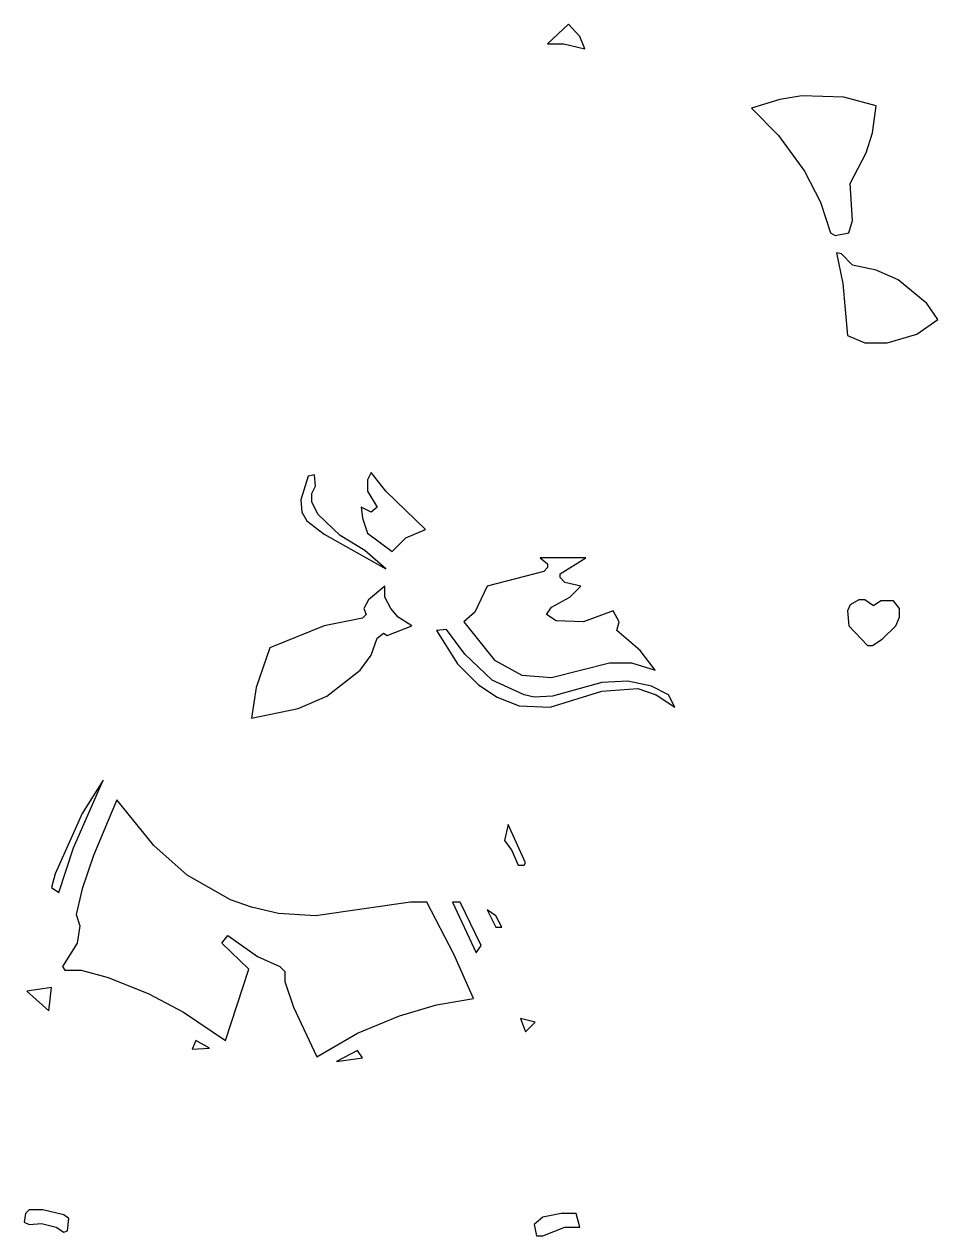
# Model space of a CAD drawing. Header units: millimetres. Extents: x 7.1 to 51.9, y 13 to 72.5.
import ezdxf

# ---------------------------------------------------------------- set-up
doc = ezdxf.new("R2010")
doc.units = ezdxf.units.MM
doc.layers.add('FILL_BLUE', color=7, linetype='Continuous')

msp = doc.modelspace()

# ---------------------------------------------------------------- linework, layer by layer
at = {"layer": 'FILL_BLUE'}
for points in [[(32.784, 71.515), (33.572, 71.515), (34.602, 71.273), (34.36, 71.879), (33.814, 72.485)], [(42.783, 68.364), (44.116, 67.03), (45.389, 65.273), (46.176, 63.758), (46.661, 62.242), (46.903, 62.121), (47.57, 62.242), (47.752, 62.848), (47.631, 64.667), (48.418, 66.182), (48.721, 67.152), (48.903, 68.485), (47.328, 68.909), (45.267, 68.97), (44.177, 68.788)], [(46.964, 61.273), (47.267, 59.758), (47.509, 57.212), (48.358, 56.848), (49.449, 56.848), (50.903, 57.273), (51.933, 58), (51.388, 58.788), (49.994, 59.939), (48.903, 60.424), (47.752, 60.667), (47.206, 61.212)], [(21.028, 50.303), (20.664, 49.152), (20.725, 48.545), (20.967, 48.121), (21.816, 47.455), (24.846, 45.758), (23.816, 46.667), (22.604, 47.394), (21.513, 48.424), (21.21, 49.03), (21.21, 49.455), (21.392, 49.818), (21.331, 50.364)], [(24.119, 50.485), (23.937, 50.121), (23.937, 49.576), (24.421, 48.788), (24.119, 48.545), (23.634, 48.788), (23.694, 48.242), (23.937, 47.515), (25.149, 46.606), (25.815, 47.273), (26.785, 47.697), (24.846, 49.576)], [(28.663, 43.152), (30.178, 41.273), (31.511, 40.545), (32.966, 40.424), (35.814, 41.152), (36.905, 41.152), (38.056, 40.788), (37.329, 41.758), (36.178, 42.727), (36.299, 43.152), (35.996, 43.697), (34.541, 43.152), (33.208, 43.212), (32.723, 43.515), (32.966, 43.879), (33.875, 44.364), (34.42, 44.909), (33.632, 45.091), (33.39, 45.333), (33.39, 45.515), (34.663, 46.303), (32.42, 46.303), (32.784, 46), (32.784, 45.818), (32.602, 45.636), (29.815, 44.909), (29.209, 43.636)], [(24.785, 44.909), (23.997, 44.242), (23.755, 43.818), (23.876, 43.515), (23.694, 43.333), (21.816, 42.97), (19.149, 41.879), (18.483, 39.939), (18.24, 38.424), (20.543, 38.909), (21.937, 39.515), (23.573, 40.788), (24.119, 41.515), (24.421, 42.364), (24.724, 42.606), (24.906, 42.485), (26.118, 42.97), (25.452, 43.394), (25.088, 43.818), (24.785, 44.364)], [(49.752, 44.182), (49.146, 44.182), (48.782, 43.939), (48.358, 44.242), (48.055, 44.242), (47.631, 44), (47.509, 43.697), (47.57, 42.97), (48.479, 42), (48.721, 42), (49.206, 42.303), (49.873, 42.97), (50.055, 43.394), (50.055, 43.818)], [(27.33, 42.727), (28.36, 41.091), (29.391, 40.061), (30.3, 39.455), (31.39, 39.03), (32.905, 38.97), (35.45, 39.758), (37.208, 39.879), (38.117, 39.576), (39.026, 38.97), (38.723, 39.576), (37.874, 40), (36.723, 40.242), (35.45, 40.182), (33.026, 39.515), (32.117, 39.455), (31.633, 39.576), (30.057, 40.303), (28.724, 41.576), (27.815, 42.788)], [(10.969, 35.394), (9.939, 33.758), (8.605, 30.788), (8.424, 30.121), (8.787, 29.879), (9.514, 32.061)], [(8.969, 26.242), (9.09, 26.061), (9.878, 26.061), (11.211, 25.697), (13.211, 24.909), (14.908, 24), (16.968, 22.606), (18.119, 26.121), (16.786, 27.394), (17.089, 27.758), (18.543, 26.727), (19.634, 26.242), (19.877, 26), (19.877, 25.515), (20.301, 24.242), (21.452, 21.818), (23.452, 22.97), (25.512, 23.818), (27.33, 24.364), (29.148, 24.667), (28.179, 26.848), (26.845, 29.394), (26.058, 29.394), (21.392, 28.727), (19.574, 28.848), (18.24, 29.152), (17.21, 29.515), (15.089, 30.727), (13.453, 32.182), (11.635, 34.424), (10.484, 31.697), (9.939, 30.061), (9.636, 28.788), (9.817, 28.242), (9.696, 27.394)], [(30.845, 33.212), (30.663, 32.424), (31.027, 31.939), (31.33, 31.212), (31.633, 31.212), (31.693, 31.333)], [(28.118, 29.394), (29.269, 26.909), (29.512, 27.273), (28.482, 29.394)], [(29.815, 29.03), (30.239, 28.182), (30.542, 28.182), (30.239, 28.727)], [(7.212, 25.03), (8.302, 24.061), (8.424, 25.212)], [(31.451, 23.697), (31.693, 23.03), (32.178, 23.515)], [(15.332, 22.182), (16.18, 22.242), (15.514, 22.606)], [(23.694, 21.758), (23.452, 22.121), (22.422, 21.576)], [(7.151, 14.121), (7.09, 13.697), (7.333, 13.576), (7.939, 13.636), (8.666, 13.455), (9.03, 13.212), (9.211, 13.273), (9.272, 13.879), (9.03, 14.061), (7.999, 14.303), (7.333, 14.303)], [(34.178, 14.121), (33.451, 14.121), (32.542, 13.939), (32.117, 13.576), (32.239, 13.03), (32.542, 13.03), (33.632, 13.455), (34.36, 13.455)]]:
    msp.add_lwpolyline(points, close=True, dxfattribs=at)

doc.saveas('drawing.dxf')
